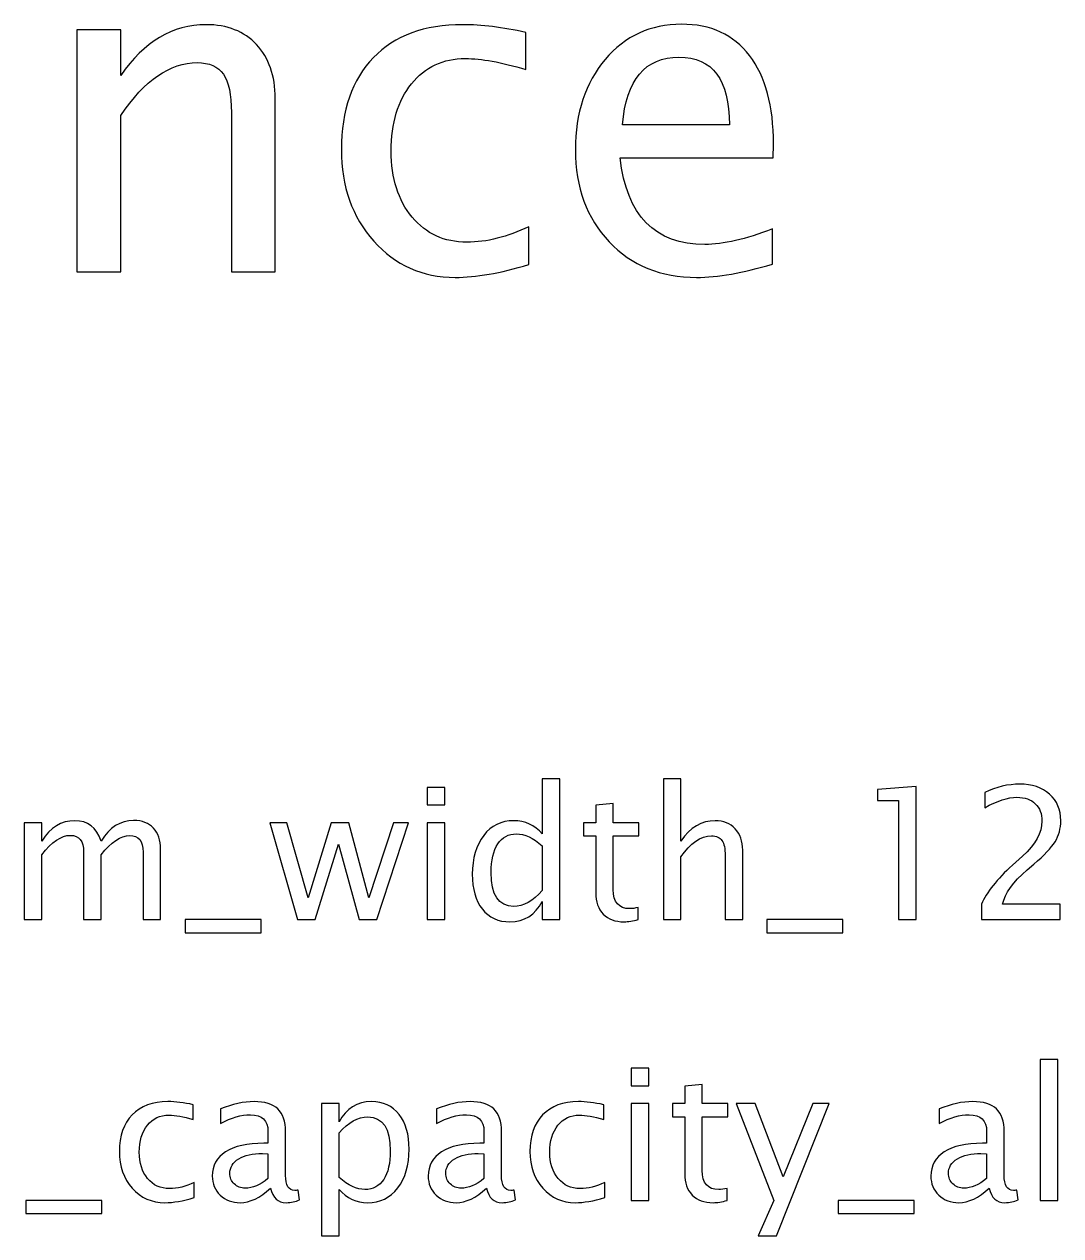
# Model space of a CAD drawing. Header units: centimetres. Extents: x -40.8 to 37.3, y -24.7 to 43.3.
# Drawn here: x -30.32 to -25.52, y 29.71 to 35.32 of the extents above; entities that cross this region are included whole.
import ezdxf

# ---------------------------------------------------------------- set-up
doc = ezdxf.new("R2010")
doc.units = ezdxf.units.CM
doc.header["$MEASUREMENT"] = 0
doc.layers.add('Layer 1', color=7, linetype='Continuous')

msp = doc.modelspace()

# ---------------------------------------------------------------- linework, layer by layer
at = {"layer": 'Layer 1'}
for points, knots in [([(-30.07792, 34.17044), (-30.07792, 34.17044), (-30.07792, 35.29228), (-30.07792, 35.29228), (-30.07792, 35.29228), (-30.07792, 35.29228), (-29.87472, 35.29228), (-29.87472, 35.29228), (-29.87472, 35.29228), (-29.87472, 35.29228), (-29.87472, 35.08026), (-29.87472, 35.08026), (-29.87472, 35.08026), (-29.76712, 35.23724), (-29.63518, 35.31556), (-29.47925, 35.31556), (-29.47925, 35.31556), (-29.38118, 35.31556), (-29.30322, 35.28487), (-29.24572, 35.22313), (-29.24572, 35.22313), (-29.18821, 35.16175), (-29.15928, 35.07884), (-29.15928, 34.97513), (-29.15928, 34.97513), (-29.15928, 34.97513), (-29.15928, 34.17044), (-29.15928, 34.17044), (-29.15928, 34.17044), (-29.15928, 34.17044), (-29.36249, 34.17044), (-29.36249, 34.17044), (-29.36249, 34.17044), (-29.36249, 34.17044), (-29.36249, 34.90881), (-29.36249, 34.90881), (-29.36249, 34.90881), (-29.36249, 34.99206), (-29.37483, 35.05133), (-29.39917, 35.08661), (-29.39917, 35.08661), (-29.42387, 35.12224), (-29.46444, 35.13987), (-29.52124, 35.13987), (-29.52124, 35.13987), (-29.64612, 35.13987), (-29.76395, 35.05838), (-29.87472, 34.8954), (-29.87472, 34.8954), (-29.87472, 34.8954), (-29.87472, 34.17044), (-29.87472, 34.17044), (-29.87472, 34.17044), (-29.87472, 34.17044), (-30.07792, 34.17044), (-30.07792, 34.17044)], [0, 0, 0, 0, 0.0666667, 0.0666667, 0.0666667, 0.0666667, 0.1333333, 0.1333333, 0.1333333, 0.1333333, 0.2, 0.2, 0.2, 0.2, 0.2666667, 0.2666667, 0.2666667, 0.2666667, 0.3333333, 0.3333333, 0.3333333, 0.3333333, 0.4, 0.4, 0.4, 0.4, 0.4666667, 0.4666667, 0.4666667, 0.4666667, 0.5333333, 0.5333333, 0.5333333, 0.5333333, 0.6, 0.6, 0.6, 0.6, 0.6666667, 0.6666667, 0.6666667, 0.6666667, 0.7333333, 0.7333333, 0.7333333, 0.7333333, 0.8, 0.8, 0.8, 0.8, 0.8666667, 0.8666667, 0.8666667, 0.8666667, 1, 1, 1, 1]), ([(-27.98524, 34.20431), (-28.11682, 34.1648), (-28.23042, 34.14504), (-28.32602, 34.14504), (-28.32602, 34.14504), (-28.47771, 34.14504), (-28.6033, 34.20113), (-28.70314, 34.31296), (-28.70314, 34.31296), (-28.80298, 34.42515), (-28.85307, 34.56661), (-28.85307, 34.737), (-28.85307, 34.737), (-28.85307, 34.91904), (-28.80368, 35.06121), (-28.7049, 35.16281), (-28.7049, 35.16281), (-28.60612, 35.26476), (-28.46819, 35.31556), (-28.29109, 35.31556), (-28.29109, 35.31556), (-28.20396, 35.31556), (-28.10589, 35.30356), (-27.99794, 35.27958), (-27.99794, 35.27958), (-27.99794, 35.27958), (-27.99794, 35.10812), (-27.99794, 35.10812), (-27.99794, 35.10812), (-28.11259, 35.14199), (-28.20607, 35.15892), (-28.27804, 35.15892), (-28.27804, 35.15892), (-28.38246, 35.15892), (-28.46607, 35.11977), (-28.52851, 35.0418), (-28.52851, 35.0418), (-28.59096, 34.96384), (-28.62235, 34.85977), (-28.62235, 34.72995), (-28.62235, 34.72995), (-28.62235, 34.604), (-28.5899, 34.5024), (-28.52534, 34.42444), (-28.52534, 34.42444), (-28.46078, 34.34683), (-28.37647, 34.30802), (-28.27169, 34.30802), (-28.27169, 34.30802), (-28.17891, 34.30802), (-28.08366, 34.33201), (-27.98524, 34.37999), (-27.98524, 34.37999), (-27.98524, 34.37999), (-27.98524, 34.20431), (-27.98524, 34.20431)], [0, 0, 0, 0, 0.0666667, 0.0666667, 0.0666667, 0.0666667, 0.1333333, 0.1333333, 0.1333333, 0.1333333, 0.2, 0.2, 0.2, 0.2, 0.2666667, 0.2666667, 0.2666667, 0.2666667, 0.3333333, 0.3333333, 0.3333333, 0.3333333, 0.4, 0.4, 0.4, 0.4, 0.4666667, 0.4666667, 0.4666667, 0.4666667, 0.5333333, 0.5333333, 0.5333333, 0.5333333, 0.6, 0.6, 0.6, 0.6, 0.6666667, 0.6666667, 0.6666667, 0.6666667, 0.7333333, 0.7333333, 0.7333333, 0.7333333, 0.8, 0.8, 0.8, 0.8, 0.8666667, 0.8666667, 0.8666667, 0.8666667, 1, 1, 1, 1]), ([(-26.8567, 34.20642), (-26.99322, 34.1655), (-27.10999, 34.14504), (-27.20736, 34.14504), (-27.20736, 34.14504), (-27.37352, 34.14504), (-27.50863, 34.20007), (-27.6127, 34.30979), (-27.6127, 34.30979), (-27.71677, 34.4195), (-27.76898, 34.56167), (-27.76898, 34.73665), (-27.76898, 34.73665), (-27.76898, 34.90634), (-27.72312, 35.04568), (-27.63104, 35.15469), (-27.63104, 35.15469), (-27.53897, 35.26335), (-27.42114, 35.31768), (-27.27756, 35.31768), (-27.27756, 35.31768), (-27.14174, 35.31768), (-27.03661, 35.26934), (-26.96253, 35.17268), (-26.96253, 35.17268), (-26.88845, 35.07602), (-26.8514, 34.93914), (-26.8514, 34.7617), (-26.8514, 34.7617), (-26.8514, 34.7617), (-26.85246, 34.69961), (-26.85246, 34.69961), (-26.85246, 34.69961), (-26.85246, 34.69961), (-27.56155, 34.69961), (-27.56155, 34.69961), (-27.56155, 34.69961), (-27.53191, 34.4315), (-27.40103, 34.29744), (-27.16926, 34.29744), (-27.16926, 34.29744), (-27.08424, 34.29744), (-26.98017, 34.32143), (-26.8567, 34.36941), (-26.8567, 34.36941), (-26.8567, 34.36941), (-26.8567, 34.20642), (-26.8567, 34.20642)], [0, 0, 0, 0, 0.0769231, 0.0769231, 0.0769231, 0.0769231, 0.1538462, 0.1538462, 0.1538462, 0.1538462, 0.2307692, 0.2307692, 0.2307692, 0.2307692, 0.3076923, 0.3076923, 0.3076923, 0.3076923, 0.3846154, 0.3846154, 0.3846154, 0.3846154, 0.4615385, 0.4615385, 0.4615385, 0.4615385, 0.5384615, 0.5384615, 0.5384615, 0.5384615, 0.6153846, 0.6153846, 0.6153846, 0.6153846, 0.6923077, 0.6923077, 0.6923077, 0.6923077, 0.7692308, 0.7692308, 0.7692308, 0.7692308, 0.8461538, 0.8461538, 0.8461538, 0.8461538, 1, 1, 1, 1]), ([(-27.55096, 34.85201), (-27.55096, 34.85201), (-27.05566, 34.85201), (-27.05566, 34.85201), (-27.05566, 34.85201), (-27.05566, 35.06085), (-27.13363, 35.16527), (-27.2892, 35.16527), (-27.2892, 35.16527), (-27.44583, 35.16527), (-27.53297, 35.06085), (-27.55096, 34.85201)], [0, 0, 0, 0, 0.25, 0.25, 0.25, 0.25, 0.5, 0.5, 0.5, 0.5, 1, 1, 1, 1]), ([(-27.92229, 31.17044), (-27.92229, 31.17044), (-27.92229, 31.25468), (-27.92229, 31.25468), (-27.92229, 31.25468), (-27.95545, 31.19175), (-28.0054, 31.16028), (-28.07215, 31.16028), (-28.07215, 31.16028), (-28.12633, 31.16028), (-28.16895, 31.17989), (-28.19999, 31.21926), (-28.19999, 31.21926), (-28.23104, 31.25863), (-28.24656, 31.3124), (-28.24656, 31.38056), (-28.24656, 31.38056), (-28.24656, 31.45506), (-28.22892, 31.51503), (-28.19378, 31.56047), (-28.19378, 31.56047), (-28.15851, 31.60577), (-28.11222, 31.62849), (-28.05479, 31.62849), (-28.05479, 31.62849), (-28.00159, 31.62849), (-27.95728, 31.60817), (-27.92229, 31.56739), (-27.92229, 31.56739), (-27.92229, 31.56739), (-27.92229, 31.82322), (-27.92229, 31.82322), (-27.92229, 31.82322), (-27.92229, 31.82322), (-27.841, 31.82322), (-27.841, 31.82322), (-27.841, 31.82322), (-27.841, 31.82322), (-27.841, 31.17044), (-27.841, 31.17044), (-27.841, 31.17044), (-27.841, 31.17044), (-27.92229, 31.17044), (-27.92229, 31.17044)], [0, 0, 0, 0, 0.0833333, 0.0833333, 0.0833333, 0.0833333, 0.1666667, 0.1666667, 0.1666667, 0.1666667, 0.25, 0.25, 0.25, 0.25, 0.3333333, 0.3333333, 0.3333333, 0.3333333, 0.4166667, 0.4166667, 0.4166667, 0.4166667, 0.5, 0.5, 0.5, 0.5, 0.5833333, 0.5833333, 0.5833333, 0.5833333, 0.6666667, 0.6666667, 0.6666667, 0.6666667, 0.75, 0.75, 0.75, 0.75, 0.8333333, 0.8333333, 0.8333333, 0.8333333, 1, 1, 1, 1]), ([(-27.36151, 31.17044), (-27.36151, 31.17044), (-27.36151, 31.82322), (-27.36151, 31.82322), (-27.36151, 31.82322), (-27.36151, 31.82322), (-27.28023, 31.82322), (-27.28023, 31.82322), (-27.28023, 31.82322), (-27.28023, 31.82322), (-27.28023, 31.53437), (-27.28023, 31.53437), (-27.28023, 31.53437), (-27.23719, 31.59716), (-27.18441, 31.62849), (-27.12204, 31.62849), (-27.12204, 31.62849), (-27.08281, 31.62849), (-27.05163, 31.61621), (-27.02863, 31.59152), (-27.02863, 31.59152), (-27.00563, 31.56696), (-26.99405, 31.5338), (-26.99405, 31.49232), (-26.99405, 31.49232), (-26.99405, 31.49232), (-26.99405, 31.17044), (-26.99405, 31.17044), (-26.99405, 31.17044), (-26.99405, 31.17044), (-27.07534, 31.17044), (-27.07534, 31.17044), (-27.07534, 31.17044), (-27.07534, 31.17044), (-27.07534, 31.46579), (-27.07534, 31.46579), (-27.07534, 31.46579), (-27.07534, 31.49909), (-27.08027, 31.5228), (-27.09001, 31.53691), (-27.09001, 31.53691), (-27.09989, 31.55116), (-27.11612, 31.55821), (-27.13884, 31.55821), (-27.13884, 31.55821), (-27.18879, 31.55821), (-27.23592, 31.52562), (-27.28023, 31.46042), (-27.28023, 31.46042), (-27.28023, 31.46042), (-27.28023, 31.17044), (-27.28023, 31.17044), (-27.28023, 31.17044), (-27.28023, 31.17044), (-27.36151, 31.17044), (-27.36151, 31.17044)], [0, 0, 0, 0, 0.0666667, 0.0666667, 0.0666667, 0.0666667, 0.1333333, 0.1333333, 0.1333333, 0.1333333, 0.2, 0.2, 0.2, 0.2, 0.2666667, 0.2666667, 0.2666667, 0.2666667, 0.3333333, 0.3333333, 0.3333333, 0.3333333, 0.4, 0.4, 0.4, 0.4, 0.4666667, 0.4666667, 0.4666667, 0.4666667, 0.5333333, 0.5333333, 0.5333333, 0.5333333, 0.6, 0.6, 0.6, 0.6, 0.6666667, 0.6666667, 0.6666667, 0.6666667, 0.7333333, 0.7333333, 0.7333333, 0.7333333, 0.8, 0.8, 0.8, 0.8, 0.8666667, 0.8666667, 0.8666667, 0.8666667, 1, 1, 1, 1]), ([(-28.45569, 31.7013), (-28.45569, 31.7013), (-28.45569, 31.78258), (-28.45569, 31.78258), (-28.45569, 31.78258), (-28.45569, 31.78258), (-28.37441, 31.78258), (-28.37441, 31.78258), (-28.37441, 31.78258), (-28.37441, 31.78258), (-28.37441, 31.7013), (-28.37441, 31.7013), (-28.37441, 31.7013), (-28.37441, 31.7013), (-28.45569, 31.7013), (-28.45569, 31.7013)], [0, 0, 0, 0, 0.2, 0.2, 0.2, 0.2, 0.4, 0.4, 0.4, 0.4, 0.6, 0.6, 0.6, 0.6, 1, 1, 1, 1]), ([(-26.27212, 31.17044), (-26.27212, 31.17044), (-26.27212, 31.72162), (-26.27212, 31.72162), (-26.27212, 31.72162), (-26.27212, 31.72162), (-26.36949, 31.72162), (-26.36949, 31.72162), (-26.36949, 31.72162), (-26.36949, 31.72162), (-26.36949, 31.77242), (-26.36949, 31.77242), (-26.36949, 31.77242), (-26.36949, 31.77242), (-26.19084, 31.78766), (-26.19084, 31.78766), (-26.19084, 31.78766), (-26.19084, 31.78766), (-26.19084, 31.17044), (-26.19084, 31.17044), (-26.19084, 31.17044), (-26.19084, 31.17044), (-26.27212, 31.17044), (-26.27212, 31.17044)], [0, 0, 0, 0, 0.1428571, 0.1428571, 0.1428571, 0.1428571, 0.2857143, 0.2857143, 0.2857143, 0.2857143, 0.4285714, 0.4285714, 0.4285714, 0.4285714, 0.5714286, 0.5714286, 0.5714286, 0.5714286, 0.7142857, 0.7142857, 0.7142857, 0.7142857, 1, 1, 1, 1]), ([(-25.8883, 31.17044), (-25.8883, 31.17044), (-25.8883, 31.24156), (-25.8883, 31.24156), (-25.8883, 31.24156), (-25.86459, 31.29702), (-25.81675, 31.35755), (-25.74464, 31.42289), (-25.74464, 31.42289), (-25.74464, 31.42289), (-25.69808, 31.46466), (-25.69808, 31.46466), (-25.69808, 31.46466), (-25.63811, 31.51913), (-25.60805, 31.57303), (-25.60805, 31.62665), (-25.60805, 31.62665), (-25.60805, 31.66094), (-25.61835, 31.68776), (-25.63881, 31.70737), (-25.63881, 31.70737), (-25.65927, 31.72698), (-25.68764, 31.73686), (-25.72362, 31.73686), (-25.72362, 31.73686), (-25.76567, 31.73686), (-25.81548, 31.72078), (-25.87306, 31.6886), (-25.87306, 31.6886), (-25.87306, 31.6886), (-25.87306, 31.75972), (-25.87306, 31.75972), (-25.87306, 31.75972), (-25.81873, 31.78512), (-25.76468, 31.79782), (-25.71078, 31.79782), (-25.71078, 31.79782), (-25.65349, 31.79782), (-25.60748, 31.78244), (-25.57277, 31.75154), (-25.57277, 31.75154), (-25.5382, 31.72063), (-25.52084, 31.67971), (-25.52084, 31.62863), (-25.52084, 31.62863), (-25.52084, 31.59194), (-25.52959, 31.55934), (-25.54709, 31.53098), (-25.54709, 31.53098), (-25.56473, 31.50248), (-25.59732, 31.46804), (-25.64516, 31.4274), (-25.64516, 31.4274), (-25.64516, 31.4274), (-25.67663, 31.40059), (-25.67663, 31.40059), (-25.67663, 31.40059), (-25.7421, 31.34514), (-25.77992, 31.29208), (-25.79008, 31.24156), (-25.79008, 31.24156), (-25.79008, 31.24156), (-25.52338, 31.24156), (-25.52338, 31.24156), (-25.52338, 31.24156), (-25.52338, 31.24156), (-25.52338, 31.17044), (-25.52338, 31.17044), (-25.52338, 31.17044), (-25.52338, 31.17044), (-25.8883, 31.17044), (-25.8883, 31.17044)], [0, 0, 0, 0, 0.0526316, 0.0526316, 0.0526316, 0.0526316, 0.1052632, 0.1052632, 0.1052632, 0.1052632, 0.1578947, 0.1578947, 0.1578947, 0.1578947, 0.2105263, 0.2105263, 0.2105263, 0.2105263, 0.2631579, 0.2631579, 0.2631579, 0.2631579, 0.3157895, 0.3157895, 0.3157895, 0.3157895, 0.3684211, 0.3684211, 0.3684211, 0.3684211, 0.4210526, 0.4210526, 0.4210526, 0.4210526, 0.4736842, 0.4736842, 0.4736842, 0.4736842, 0.5263158, 0.5263158, 0.5263158, 0.5263158, 0.5789474, 0.5789474, 0.5789474, 0.5789474, 0.6315789, 0.6315789, 0.6315789, 0.6315789, 0.6842105, 0.6842105, 0.6842105, 0.6842105, 0.7368421, 0.7368421, 0.7368421, 0.7368421, 0.7894737, 0.7894737, 0.7894737, 0.7894737, 0.8421053, 0.8421053, 0.8421053, 0.8421053, 0.8947368, 0.8947368, 0.8947368, 0.8947368, 1, 1, 1, 1]), ([(-27.4775, 31.17058), (-27.50262, 31.16367), (-27.52449, 31.16028), (-27.54297, 31.16028), (-27.54297, 31.16028), (-27.58446, 31.16028), (-27.61678, 31.17213), (-27.63992, 31.19584), (-27.63992, 31.19584), (-27.6632, 31.21955), (-27.67477, 31.25243), (-27.67477, 31.29462), (-27.67477, 31.29462), (-27.67477, 31.29462), (-27.67477, 31.55821), (-27.67477, 31.55821), (-27.67477, 31.55821), (-27.67477, 31.55821), (-27.73094, 31.55821), (-27.73094, 31.55821), (-27.73094, 31.55821), (-27.73094, 31.55821), (-27.73094, 31.61918), (-27.73094, 31.61918), (-27.73094, 31.61918), (-27.73094, 31.61918), (-27.67477, 31.61918), (-27.67477, 31.61918), (-27.67477, 31.61918), (-27.67477, 31.61918), (-27.67477, 31.70031), (-27.67477, 31.70031), (-27.67477, 31.70031), (-27.67477, 31.70031), (-27.59349, 31.70808), (-27.59349, 31.70808), (-27.59349, 31.70808), (-27.59349, 31.70808), (-27.59349, 31.61918), (-27.59349, 31.61918), (-27.59349, 31.61918), (-27.59349, 31.61918), (-27.47581, 31.61918), (-27.47581, 31.61918), (-27.47581, 31.61918), (-27.47581, 31.61918), (-27.47581, 31.55821), (-27.47581, 31.55821), (-27.47581, 31.55821), (-27.47581, 31.55821), (-27.59349, 31.55821), (-27.59349, 31.55821), (-27.59349, 31.55821), (-27.59349, 31.55821), (-27.59349, 31.30929), (-27.59349, 31.30929), (-27.59349, 31.30929), (-27.59349, 31.25059), (-27.56795, 31.22124), (-27.51701, 31.22124), (-27.51701, 31.22124), (-27.50614, 31.22124), (-27.49302, 31.22307), (-27.4775, 31.2266), (-27.4775, 31.2266), (-27.4775, 31.2266), (-27.4775, 31.17058), (-27.4775, 31.17058)], [0, 0, 0, 0, 0.0555556, 0.0555556, 0.0555556, 0.0555556, 0.1111111, 0.1111111, 0.1111111, 0.1111111, 0.1666667, 0.1666667, 0.1666667, 0.1666667, 0.2222222, 0.2222222, 0.2222222, 0.2222222, 0.2777778, 0.2777778, 0.2777778, 0.2777778, 0.3333333, 0.3333333, 0.3333333, 0.3333333, 0.3888889, 0.3888889, 0.3888889, 0.3888889, 0.4444444, 0.4444444, 0.4444444, 0.4444444, 0.5, 0.5, 0.5, 0.5, 0.5555556, 0.5555556, 0.5555556, 0.5555556, 0.6111111, 0.6111111, 0.6111111, 0.6111111, 0.6666667, 0.6666667, 0.6666667, 0.6666667, 0.7222222, 0.7222222, 0.7222222, 0.7222222, 0.7777778, 0.7777778, 0.7777778, 0.7777778, 0.8333333, 0.8333333, 0.8333333, 0.8333333, 0.8888889, 0.8888889, 0.8888889, 0.8888889, 1, 1, 1, 1]), ([(-30.3219, 31.17044), (-30.3219, 31.17044), (-30.3219, 31.61918), (-30.3219, 31.61918), (-30.3219, 31.61918), (-30.3219, 31.61918), (-30.24062, 31.61918), (-30.24062, 31.61918), (-30.24062, 31.61918), (-30.24062, 31.61918), (-30.24062, 31.53437), (-30.24062, 31.53437), (-30.24062, 31.53437), (-30.20097, 31.59716), (-30.15017, 31.62849), (-30.08794, 31.62849), (-30.08794, 31.62849), (-30.02796, 31.62849), (-29.98718, 31.59716), (-29.96545, 31.53437), (-29.96545, 31.53437), (-29.92693, 31.59773), (-29.87669, 31.62934), (-29.81503, 31.62934), (-29.81503, 31.62934), (-29.77566, 31.62934), (-29.74504, 31.61776), (-29.72316, 31.59448), (-29.72316, 31.59448), (-29.70129, 31.5712), (-29.69028, 31.5386), (-29.69028, 31.49669), (-29.69028, 31.49669), (-29.69028, 31.49669), (-29.69028, 31.17044), (-29.69028, 31.17044), (-29.69028, 31.17044), (-29.69028, 31.17044), (-29.77156, 31.17044), (-29.77156, 31.17044), (-29.77156, 31.17044), (-29.77156, 31.17044), (-29.77156, 31.48328), (-29.77156, 31.48328), (-29.77156, 31.48328), (-29.77156, 31.53437), (-29.79188, 31.55991), (-29.83252, 31.55991), (-29.83252, 31.55991), (-29.87472, 31.55991), (-29.91903, 31.53013), (-29.96545, 31.47044), (-29.96545, 31.47044), (-29.96545, 31.47044), (-29.96545, 31.17044), (-29.96545, 31.17044), (-29.96545, 31.17044), (-29.96545, 31.17044), (-30.04673, 31.17044), (-30.04673, 31.17044), (-30.04673, 31.17044), (-30.04673, 31.17044), (-30.04673, 31.48357), (-30.04673, 31.48357), (-30.04673, 31.48357), (-30.04673, 31.53507), (-30.06733, 31.56075), (-30.10868, 31.56075), (-30.10868, 31.56075), (-30.14974, 31.56075), (-30.19377, 31.53084), (-30.24062, 31.47087), (-30.24062, 31.47087), (-30.24062, 31.47087), (-30.24062, 31.17044), (-30.24062, 31.17044), (-30.24062, 31.17044), (-30.24062, 31.17044), (-30.3219, 31.17044), (-30.3219, 31.17044)], [0, 0, 0, 0, 0.047619, 0.047619, 0.047619, 0.047619, 0.0952381, 0.0952381, 0.0952381, 0.0952381, 0.1428571, 0.1428571, 0.1428571, 0.1428571, 0.1904762, 0.1904762, 0.1904762, 0.1904762, 0.2380952, 0.2380952, 0.2380952, 0.2380952, 0.2857143, 0.2857143, 0.2857143, 0.2857143, 0.3333333, 0.3333333, 0.3333333, 0.3333333, 0.3809524, 0.3809524, 0.3809524, 0.3809524, 0.4285714, 0.4285714, 0.4285714, 0.4285714, 0.4761905, 0.4761905, 0.4761905, 0.4761905, 0.5238095, 0.5238095, 0.5238095, 0.5238095, 0.5714286, 0.5714286, 0.5714286, 0.5714286, 0.6190476, 0.6190476, 0.6190476, 0.6190476, 0.6666667, 0.6666667, 0.6666667, 0.6666667, 0.7142857, 0.7142857, 0.7142857, 0.7142857, 0.7619048, 0.7619048, 0.7619048, 0.7619048, 0.8095238, 0.8095238, 0.8095238, 0.8095238, 0.8571429, 0.8571429, 0.8571429, 0.8571429, 0.9047619, 0.9047619, 0.9047619, 0.9047619, 1, 1, 1, 1]), ([(-29.05556, 31.17044), (-29.05556, 31.17044), (-29.18425, 31.61918), (-29.18425, 31.61918), (-29.18425, 31.61918), (-29.18425, 31.61918), (-29.10495, 31.61918), (-29.10495, 31.61918), (-29.10495, 31.61918), (-29.10495, 31.61918), (-29.00631, 31.27077), (-29.00631, 31.27077), (-29.00631, 31.27077), (-29.00631, 31.27077), (-28.89991, 31.61918), (-28.89991, 31.61918), (-28.89991, 31.61918), (-28.89991, 31.61918), (-28.81863, 31.61918), (-28.81863, 31.61918), (-28.81863, 31.61918), (-28.81863, 31.61918), (-28.72507, 31.27133), (-28.72507, 31.27133), (-28.72507, 31.27133), (-28.72507, 31.27133), (-28.6119, 31.61918), (-28.6119, 31.61918), (-28.6119, 31.61918), (-28.6119, 31.61918), (-28.54247, 31.61918), (-28.54247, 31.61918), (-28.54247, 31.61918), (-28.54247, 31.61918), (-28.68895, 31.17044), (-28.68895, 31.17044), (-28.68895, 31.17044), (-28.68895, 31.17044), (-28.77023, 31.17044), (-28.77023, 31.17044), (-28.77023, 31.17044), (-28.77023, 31.17044), (-28.86647, 31.5204), (-28.86647, 31.5204), (-28.86647, 31.5204), (-28.86647, 31.5204), (-28.97428, 31.17044), (-28.97428, 31.17044), (-28.97428, 31.17044), (-28.97428, 31.17044), (-29.05556, 31.17044), (-29.05556, 31.17044)], [0, 0, 0, 0, 0.0714286, 0.0714286, 0.0714286, 0.0714286, 0.1428571, 0.1428571, 0.1428571, 0.1428571, 0.2142857, 0.2142857, 0.2142857, 0.2142857, 0.2857143, 0.2857143, 0.2857143, 0.2857143, 0.3571429, 0.3571429, 0.3571429, 0.3571429, 0.4285714, 0.4285714, 0.4285714, 0.4285714, 0.5, 0.5, 0.5, 0.5, 0.5714286, 0.5714286, 0.5714286, 0.5714286, 0.6428571, 0.6428571, 0.6428571, 0.6428571, 0.7142857, 0.7142857, 0.7142857, 0.7142857, 0.7857143, 0.7857143, 0.7857143, 0.7857143, 0.8571429, 0.8571429, 0.8571429, 0.8571429, 1, 1, 1, 1]), ([(-28.45569, 31.17044), (-28.45569, 31.17044), (-28.45569, 31.61918), (-28.45569, 31.61918), (-28.45569, 31.61918), (-28.45569, 31.61918), (-28.37441, 31.61918), (-28.37441, 31.61918), (-28.37441, 31.61918), (-28.37441, 31.61918), (-28.37441, 31.17044), (-28.37441, 31.17044), (-28.37441, 31.17044), (-28.37441, 31.17044), (-28.45569, 31.17044), (-28.45569, 31.17044)], [0, 0, 0, 0, 0.2, 0.2, 0.2, 0.2, 0.4, 0.4, 0.4, 0.4, 0.6, 0.6, 0.6, 0.6, 1, 1, 1, 1]), ([(-27.92229, 31.51179), (-27.96448, 31.5489), (-28.00441, 31.56753), (-28.04223, 31.56753), (-28.04223, 31.56753), (-28.07948, 31.56753), (-28.10827, 31.55201), (-28.12873, 31.52082), (-28.12873, 31.52082), (-28.14919, 31.48978), (-28.15935, 31.44575), (-28.15935, 31.38874), (-28.15935, 31.38874), (-28.15935, 31.28389), (-28.12464, 31.2314), (-28.05507, 31.2314), (-28.05507, 31.2314), (-28.00992, 31.2314), (-27.96561, 31.25609), (-27.92229, 31.30534), (-27.92229, 31.30534), (-27.92229, 31.30534), (-27.92229, 31.51179), (-27.92229, 31.51179)], [0, 0, 0, 0, 0.1428571, 0.1428571, 0.1428571, 0.1428571, 0.2857143, 0.2857143, 0.2857143, 0.2857143, 0.4285714, 0.4285714, 0.4285714, 0.4285714, 0.5714286, 0.5714286, 0.5714286, 0.5714286, 0.7142857, 0.7142857, 0.7142857, 0.7142857, 1, 1, 1, 1]), ([(-29.57711, 31.10948), (-29.57711, 31.10948), (-29.57711, 31.17044), (-29.57711, 31.17044), (-29.57711, 31.17044), (-29.57711, 31.17044), (-29.2249, 31.17044), (-29.2249, 31.17044), (-29.2249, 31.17044), (-29.2249, 31.17044), (-29.2249, 31.10948), (-29.2249, 31.10948), (-29.2249, 31.10948), (-29.2249, 31.10948), (-29.57711, 31.10948), (-29.57711, 31.10948)], [0, 0, 0, 0, 0.2, 0.2, 0.2, 0.2, 0.4, 0.4, 0.4, 0.4, 0.6, 0.6, 0.6, 0.6, 1, 1, 1, 1]), ([(-26.88173, 31.10948), (-26.88173, 31.10948), (-26.88173, 31.17044), (-26.88173, 31.17044), (-26.88173, 31.17044), (-26.88173, 31.17044), (-26.52952, 31.17044), (-26.52952, 31.17044), (-26.52952, 31.17044), (-26.52952, 31.17044), (-26.52952, 31.10948), (-26.52952, 31.10948), (-26.52952, 31.10948), (-26.52952, 31.10948), (-26.88173, 31.10948), (-26.88173, 31.10948)], [0, 0, 0, 0, 0.2, 0.2, 0.2, 0.2, 0.4, 0.4, 0.4, 0.4, 0.6, 0.6, 0.6, 0.6, 1, 1, 1, 1]), ([(-27.51067, 30.40026), (-27.51067, 30.40026), (-27.51067, 30.48154), (-27.51067, 30.48154), (-27.51067, 30.48154), (-27.51067, 30.48154), (-27.42939, 30.48154), (-27.42939, 30.48154), (-27.42939, 30.48154), (-27.42939, 30.48154), (-27.42939, 30.40026), (-27.42939, 30.40026), (-27.42939, 30.40026), (-27.42939, 30.40026), (-27.51067, 30.40026), (-27.51067, 30.40026)], [0, 0, 0, 0, 0.2, 0.2, 0.2, 0.2, 0.4, 0.4, 0.4, 0.4, 0.6, 0.6, 0.6, 0.6, 1, 1, 1, 1]), ([(-25.6161, 29.8694), (-25.6161, 29.8694), (-25.6161, 30.52218), (-25.6161, 30.52218), (-25.6161, 30.52218), (-25.6161, 30.52218), (-25.53482, 30.52218), (-25.53482, 30.52218), (-25.53482, 30.52218), (-25.53482, 30.52218), (-25.53482, 29.8694), (-25.53482, 29.8694), (-25.53482, 29.8694), (-25.53482, 29.8694), (-25.6161, 29.8694), (-25.6161, 29.8694)], [0, 0, 0, 0, 0.2, 0.2, 0.2, 0.2, 0.4, 0.4, 0.4, 0.4, 0.6, 0.6, 0.6, 0.6, 1, 1, 1, 1]), ([(-27.06532, 29.86954), (-27.09044, 29.86263), (-27.11231, 29.85924), (-27.13079, 29.85924), (-27.13079, 29.85924), (-27.17228, 29.85924), (-27.2046, 29.87109), (-27.22774, 29.8948), (-27.22774, 29.8948), (-27.25102, 29.91851), (-27.26259, 29.95139), (-27.26259, 29.99358), (-27.26259, 29.99358), (-27.26259, 29.99358), (-27.26259, 30.25717), (-27.26259, 30.25717), (-27.26259, 30.25717), (-27.26259, 30.25717), (-27.31876, 30.25717), (-27.31876, 30.25717), (-27.31876, 30.25717), (-27.31876, 30.25717), (-27.31876, 30.31814), (-27.31876, 30.31814), (-27.31876, 30.31814), (-27.31876, 30.31814), (-27.26259, 30.31814), (-27.26259, 30.31814), (-27.26259, 30.31814), (-27.26259, 30.31814), (-27.26259, 30.39927), (-27.26259, 30.39927), (-27.26259, 30.39927), (-27.26259, 30.39927), (-27.18131, 30.40704), (-27.18131, 30.40704), (-27.18131, 30.40704), (-27.18131, 30.40704), (-27.18131, 30.31814), (-27.18131, 30.31814), (-27.18131, 30.31814), (-27.18131, 30.31814), (-27.06363, 30.31814), (-27.06363, 30.31814), (-27.06363, 30.31814), (-27.06363, 30.31814), (-27.06363, 30.25717), (-27.06363, 30.25717), (-27.06363, 30.25717), (-27.06363, 30.25717), (-27.18131, 30.25717), (-27.18131, 30.25717), (-27.18131, 30.25717), (-27.18131, 30.25717), (-27.18131, 30.00825), (-27.18131, 30.00825), (-27.18131, 30.00825), (-27.18131, 29.94955), (-27.15577, 29.9202), (-27.10483, 29.9202), (-27.10483, 29.9202), (-27.09396, 29.9202), (-27.08084, 29.92203), (-27.06532, 29.92556), (-27.06532, 29.92556), (-27.06532, 29.92556), (-27.06532, 29.86954), (-27.06532, 29.86954)], [0, 0, 0, 0, 0.0555556, 0.0555556, 0.0555556, 0.0555556, 0.1111111, 0.1111111, 0.1111111, 0.1111111, 0.1666667, 0.1666667, 0.1666667, 0.1666667, 0.2222222, 0.2222222, 0.2222222, 0.2222222, 0.2777778, 0.2777778, 0.2777778, 0.2777778, 0.3333333, 0.3333333, 0.3333333, 0.3333333, 0.3888889, 0.3888889, 0.3888889, 0.3888889, 0.4444444, 0.4444444, 0.4444444, 0.4444444, 0.5, 0.5, 0.5, 0.5, 0.5555556, 0.5555556, 0.5555556, 0.5555556, 0.6111111, 0.6111111, 0.6111111, 0.6111111, 0.6666667, 0.6666667, 0.6666667, 0.6666667, 0.7222222, 0.7222222, 0.7222222, 0.7222222, 0.7777778, 0.7777778, 0.7777778, 0.7777778, 0.8333333, 0.8333333, 0.8333333, 0.8333333, 0.8888889, 0.8888889, 0.8888889, 0.8888889, 1, 1, 1, 1]), ([(-29.53422, 29.88295), (-29.58685, 29.86714), (-29.63229, 29.85924), (-29.67053, 29.85924), (-29.67053, 29.85924), (-29.73121, 29.85924), (-29.78144, 29.88168), (-29.82138, 29.92641), (-29.82138, 29.92641), (-29.86131, 29.97128), (-29.88135, 30.02787), (-29.88135, 30.09603), (-29.88135, 30.09603), (-29.88135, 30.16884), (-29.86159, 30.22571), (-29.82208, 30.26635), (-29.82208, 30.26635), (-29.78257, 30.30713), (-29.7274, 30.32745), (-29.65656, 30.32745), (-29.65656, 30.32745), (-29.6217, 30.32745), (-29.58248, 30.32265), (-29.5393, 30.31306), (-29.5393, 30.31306), (-29.5393, 30.31306), (-29.5393, 30.24447), (-29.5393, 30.24447), (-29.5393, 30.24447), (-29.58516, 30.25802), (-29.62255, 30.26479), (-29.65134, 30.26479), (-29.65134, 30.26479), (-29.69311, 30.26479), (-29.72655, 30.24913), (-29.75153, 30.21795), (-29.75153, 30.21795), (-29.7765, 30.18676), (-29.78906, 30.14513), (-29.78906, 30.0932), (-29.78906, 30.0932), (-29.78906, 30.04283), (-29.77608, 30.00219), (-29.75026, 29.971), (-29.75026, 29.971), (-29.72443, 29.93996), (-29.69071, 29.92443), (-29.6488, 29.92443), (-29.6488, 29.92443), (-29.61169, 29.92443), (-29.57359, 29.93403), (-29.53422, 29.95322), (-29.53422, 29.95322), (-29.53422, 29.95322), (-29.53422, 29.88295), (-29.53422, 29.88295)], [0, 0, 0, 0, 0.0666667, 0.0666667, 0.0666667, 0.0666667, 0.1333333, 0.1333333, 0.1333333, 0.1333333, 0.2, 0.2, 0.2, 0.2, 0.2666667, 0.2666667, 0.2666667, 0.2666667, 0.3333333, 0.3333333, 0.3333333, 0.3333333, 0.4, 0.4, 0.4, 0.4, 0.4666667, 0.4666667, 0.4666667, 0.4666667, 0.5333333, 0.5333333, 0.5333333, 0.5333333, 0.6, 0.6, 0.6, 0.6, 0.6666667, 0.6666667, 0.6666667, 0.6666667, 0.7333333, 0.7333333, 0.7333333, 0.7333333, 0.8, 0.8, 0.8, 0.8, 0.8666667, 0.8666667, 0.8666667, 0.8666667, 1, 1, 1, 1]), ([(-29.18087, 29.92655), (-29.22969, 29.88168), (-29.27668, 29.85924), (-29.32184, 29.85924), (-29.32184, 29.85924), (-29.35895, 29.85924), (-29.38985, 29.87081), (-29.41427, 29.89409), (-29.41427, 29.89409), (-29.43882, 29.91738), (-29.4511, 29.94673), (-29.4511, 29.98215), (-29.4511, 29.98215), (-29.4511, 30.03111), (-29.43049, 30.06879), (-29.38929, 30.09504), (-29.38929, 30.09504), (-29.34808, 30.12128), (-29.28896, 30.13441), (-29.21191, 30.13441), (-29.21191, 30.13441), (-29.21191, 30.13441), (-29.19286, 30.13441), (-29.19286, 30.13441), (-29.19286, 30.13441), (-29.19286, 30.13441), (-29.19286, 30.18845), (-29.19286, 30.18845), (-29.19286, 30.18845), (-29.19286, 30.24052), (-29.21996, 30.26649), (-29.27428, 30.26649), (-29.27428, 30.26649), (-29.31633, 30.26649), (-29.36234, 30.25322), (-29.41215, 30.22669), (-29.41215, 30.22669), (-29.41215, 30.22669), (-29.41215, 30.29358), (-29.41215, 30.29358), (-29.41215, 30.29358), (-29.3574, 30.31616), (-29.30575, 30.32745), (-29.25735, 30.32745), (-29.25735, 30.32745), (-29.20754, 30.32745), (-29.17071, 30.31616), (-29.14714, 30.29344), (-29.14714, 30.29344), (-29.12344, 30.27072), (-29.11158, 30.23573), (-29.11158, 30.18845), (-29.11158, 30.18845), (-29.11158, 30.18845), (-29.11158, 29.98568), (-29.11158, 29.98568), (-29.11158, 29.98568), (-29.11158, 29.93925), (-29.09733, 29.91597), (-29.06868, 29.91597), (-29.06868, 29.91597), (-29.06516, 29.91597), (-29.05993, 29.91653), (-29.05302, 29.91766), (-29.05302, 29.91766), (-29.05302, 29.91766), (-29.04723, 29.8725), (-29.04723, 29.8725), (-29.04723, 29.8725), (-29.06572, 29.86361), (-29.08604, 29.85924), (-29.10834, 29.85924), (-29.10834, 29.85924), (-29.1463, 29.85924), (-29.17043, 29.88168), (-29.18087, 29.92655)], [0, 0, 0, 0, 0.05, 0.05, 0.05, 0.05, 0.1, 0.1, 0.1, 0.1, 0.15, 0.15, 0.15, 0.15, 0.2, 0.2, 0.2, 0.2, 0.25, 0.25, 0.25, 0.25, 0.3, 0.3, 0.3, 0.3, 0.35, 0.35, 0.35, 0.35, 0.4, 0.4, 0.4, 0.4, 0.45, 0.45, 0.45, 0.45, 0.5, 0.5, 0.5, 0.5, 0.55, 0.55, 0.55, 0.55, 0.6, 0.6, 0.6, 0.6, 0.65, 0.65, 0.65, 0.65, 0.7, 0.7, 0.7, 0.7, 0.75, 0.75, 0.75, 0.75, 0.8, 0.8, 0.8, 0.8, 0.85, 0.85, 0.85, 0.85, 0.9, 0.9, 0.9, 0.9, 1, 1, 1, 1]), ([(-28.94465, 29.70599), (-28.94465, 29.70599), (-28.94465, 30.31814), (-28.94465, 30.31814), (-28.94465, 30.31814), (-28.94465, 30.31814), (-28.86337, 30.31814), (-28.86337, 30.31814), (-28.86337, 30.31814), (-28.86337, 30.31814), (-28.86337, 30.23333), (-28.86337, 30.23333), (-28.86337, 30.23333), (-28.83007, 30.29612), (-28.77997, 30.32745), (-28.71323, 30.32745), (-28.71323, 30.32745), (-28.65918, 30.32745), (-28.61671, 30.30783), (-28.58566, 30.26846), (-28.58566, 30.26846), (-28.55462, 30.22909), (-28.53909, 30.17533), (-28.53909, 30.10717), (-28.53909, 30.10717), (-28.53909, 30.03295), (-28.55673, 29.97298), (-28.59187, 29.92754), (-28.59187, 29.92754), (-28.62701, 29.88196), (-28.67329, 29.85924), (-28.73058, 29.85924), (-28.73058, 29.85924), (-28.78378, 29.85924), (-28.82809, 29.87956), (-28.86337, 29.92034), (-28.86337, 29.92034), (-28.86337, 29.92034), (-28.86337, 29.70599), (-28.86337, 29.70599), (-28.86337, 29.70599), (-28.86337, 29.70599), (-28.94465, 29.70599), (-28.94465, 29.70599)], [0, 0, 0, 0, 0.0833333, 0.0833333, 0.0833333, 0.0833333, 0.1666667, 0.1666667, 0.1666667, 0.1666667, 0.25, 0.25, 0.25, 0.25, 0.3333333, 0.3333333, 0.3333333, 0.3333333, 0.4166667, 0.4166667, 0.4166667, 0.4166667, 0.5, 0.5, 0.5, 0.5, 0.5833333, 0.5833333, 0.5833333, 0.5833333, 0.6666667, 0.6666667, 0.6666667, 0.6666667, 0.75, 0.75, 0.75, 0.75, 0.8333333, 0.8333333, 0.8333333, 0.8333333, 1, 1, 1, 1]), ([(-28.18053, 29.92655), (-28.22935, 29.88168), (-28.27634, 29.85924), (-28.3215, 29.85924), (-28.3215, 29.85924), (-28.35861, 29.85924), (-28.38951, 29.87081), (-28.41393, 29.89409), (-28.41393, 29.89409), (-28.43848, 29.91738), (-28.45076, 29.94673), (-28.45076, 29.98215), (-28.45076, 29.98215), (-28.45076, 30.03111), (-28.43015, 30.06879), (-28.38895, 30.09504), (-28.38895, 30.09504), (-28.34774, 30.12128), (-28.28862, 30.13441), (-28.21157, 30.13441), (-28.21157, 30.13441), (-28.21157, 30.13441), (-28.19252, 30.13441), (-28.19252, 30.13441), (-28.19252, 30.13441), (-28.19252, 30.13441), (-28.19252, 30.18845), (-28.19252, 30.18845), (-28.19252, 30.18845), (-28.19252, 30.24052), (-28.21962, 30.26649), (-28.27394, 30.26649), (-28.27394, 30.26649), (-28.31599, 30.26649), (-28.362, 30.25322), (-28.41181, 30.22669), (-28.41181, 30.22669), (-28.41181, 30.22669), (-28.41181, 30.29358), (-28.41181, 30.29358), (-28.41181, 30.29358), (-28.35706, 30.31616), (-28.30541, 30.32745), (-28.25701, 30.32745), (-28.25701, 30.32745), (-28.2072, 30.32745), (-28.17037, 30.31616), (-28.1468, 30.29344), (-28.1468, 30.29344), (-28.1231, 30.27072), (-28.11124, 30.23573), (-28.11124, 30.18845), (-28.11124, 30.18845), (-28.11124, 30.18845), (-28.11124, 29.98568), (-28.11124, 29.98568), (-28.11124, 29.98568), (-28.11124, 29.93925), (-28.09699, 29.91597), (-28.06834, 29.91597), (-28.06834, 29.91597), (-28.06482, 29.91597), (-28.05959, 29.91653), (-28.05268, 29.91766), (-28.05268, 29.91766), (-28.05268, 29.91766), (-28.04689, 29.8725), (-28.04689, 29.8725), (-28.04689, 29.8725), (-28.06538, 29.86361), (-28.0857, 29.85924), (-28.108, 29.85924), (-28.108, 29.85924), (-28.14596, 29.85924), (-28.17009, 29.88168), (-28.18053, 29.92655)], [0, 0, 0, 0, 0.05, 0.05, 0.05, 0.05, 0.1, 0.1, 0.1, 0.1, 0.15, 0.15, 0.15, 0.15, 0.2, 0.2, 0.2, 0.2, 0.25, 0.25, 0.25, 0.25, 0.3, 0.3, 0.3, 0.3, 0.35, 0.35, 0.35, 0.35, 0.4, 0.4, 0.4, 0.4, 0.45, 0.45, 0.45, 0.45, 0.5, 0.5, 0.5, 0.5, 0.55, 0.55, 0.55, 0.55, 0.6, 0.6, 0.6, 0.6, 0.65, 0.65, 0.65, 0.65, 0.7, 0.7, 0.7, 0.7, 0.75, 0.75, 0.75, 0.75, 0.8, 0.8, 0.8, 0.8, 0.85, 0.85, 0.85, 0.85, 0.9, 0.9, 0.9, 0.9, 1, 1, 1, 1]), ([(-27.63274, 29.88295), (-27.68537, 29.86714), (-27.73081, 29.85924), (-27.76905, 29.85924), (-27.76905, 29.85924), (-27.82973, 29.85924), (-27.87996, 29.88168), (-27.9199, 29.92641), (-27.9199, 29.92641), (-27.95983, 29.97128), (-27.97987, 30.02787), (-27.97987, 30.09603), (-27.97987, 30.09603), (-27.97987, 30.16884), (-27.96011, 30.22571), (-27.9206, 30.26635), (-27.9206, 30.26635), (-27.88109, 30.30713), (-27.82592, 30.32745), (-27.75508, 30.32745), (-27.75508, 30.32745), (-27.72022, 30.32745), (-27.681, 30.32265), (-27.63782, 30.31306), (-27.63782, 30.31306), (-27.63782, 30.31306), (-27.63782, 30.24447), (-27.63782, 30.24447), (-27.63782, 30.24447), (-27.68368, 30.25802), (-27.72107, 30.26479), (-27.74986, 30.26479), (-27.74986, 30.26479), (-27.79163, 30.26479), (-27.82507, 30.24913), (-27.85005, 30.21795), (-27.85005, 30.21795), (-27.87502, 30.18676), (-27.88758, 30.14513), (-27.88758, 30.0932), (-27.88758, 30.0932), (-27.88758, 30.04283), (-27.8746, 30.00219), (-27.84878, 29.971), (-27.84878, 29.971), (-27.82295, 29.93996), (-27.78923, 29.92443), (-27.74732, 29.92443), (-27.74732, 29.92443), (-27.71021, 29.92443), (-27.67211, 29.93403), (-27.63274, 29.95322), (-27.63274, 29.95322), (-27.63274, 29.95322), (-27.63274, 29.88295), (-27.63274, 29.88295)], [0, 0, 0, 0, 0.0666667, 0.0666667, 0.0666667, 0.0666667, 0.1333333, 0.1333333, 0.1333333, 0.1333333, 0.2, 0.2, 0.2, 0.2, 0.2666667, 0.2666667, 0.2666667, 0.2666667, 0.3333333, 0.3333333, 0.3333333, 0.3333333, 0.4, 0.4, 0.4, 0.4, 0.4666667, 0.4666667, 0.4666667, 0.4666667, 0.5333333, 0.5333333, 0.5333333, 0.5333333, 0.6, 0.6, 0.6, 0.6, 0.6666667, 0.6666667, 0.6666667, 0.6666667, 0.7333333, 0.7333333, 0.7333333, 0.7333333, 0.8, 0.8, 0.8, 0.8, 0.8666667, 0.8666667, 0.8666667, 0.8666667, 1, 1, 1, 1]), ([(-27.51067, 29.8694), (-27.51067, 29.8694), (-27.51067, 30.31814), (-27.51067, 30.31814), (-27.51067, 30.31814), (-27.51067, 30.31814), (-27.42939, 30.31814), (-27.42939, 30.31814), (-27.42939, 30.31814), (-27.42939, 30.31814), (-27.42939, 29.8694), (-27.42939, 29.8694), (-27.42939, 29.8694), (-27.42939, 29.8694), (-27.51067, 29.8694), (-27.51067, 29.8694)], [0, 0, 0, 0, 0.2, 0.2, 0.2, 0.2, 0.4, 0.4, 0.4, 0.4, 0.6, 0.6, 0.6, 0.6, 1, 1, 1, 1]), ([(-26.9228, 29.70599), (-26.9228, 29.70599), (-26.84999, 29.86884), (-26.84999, 29.86884), (-26.84999, 29.86884), (-26.84999, 29.86884), (-27.02384, 30.31814), (-27.02384, 30.31814), (-27.02384, 30.31814), (-27.02384, 30.31814), (-26.93663, 30.31814), (-26.93663, 30.31814), (-26.93663, 30.31814), (-26.93663, 30.31814), (-26.80737, 29.97834), (-26.80737, 29.97834), (-26.80737, 29.97834), (-26.80737, 29.97834), (-26.66951, 30.31814), (-26.66951, 30.31814), (-26.66951, 30.31814), (-26.66951, 30.31814), (-26.59288, 30.31814), (-26.59288, 30.31814), (-26.59288, 30.31814), (-26.59288, 30.31814), (-26.83813, 29.70599), (-26.83813, 29.70599), (-26.83813, 29.70599), (-26.83813, 29.70599), (-26.9228, 29.70599), (-26.9228, 29.70599)], [0, 0, 0, 0, 0.1111111, 0.1111111, 0.1111111, 0.1111111, 0.2222222, 0.2222222, 0.2222222, 0.2222222, 0.3333333, 0.3333333, 0.3333333, 0.3333333, 0.4444444, 0.4444444, 0.4444444, 0.4444444, 0.5555556, 0.5555556, 0.5555556, 0.5555556, 0.6666667, 0.6666667, 0.6666667, 0.6666667, 0.7777778, 0.7777778, 0.7777778, 0.7777778, 1, 1, 1, 1]), ([(-25.85232, 29.92655), (-25.90114, 29.88168), (-25.94813, 29.85924), (-25.99329, 29.85924), (-25.99329, 29.85924), (-26.0304, 29.85924), (-26.0613, 29.87081), (-26.08572, 29.89409), (-26.08572, 29.89409), (-26.11027, 29.91738), (-26.12255, 29.94673), (-26.12255, 29.98215), (-26.12255, 29.98215), (-26.12255, 30.03111), (-26.10194, 30.06879), (-26.06074, 30.09504), (-26.06074, 30.09504), (-26.01953, 30.12128), (-25.96041, 30.13441), (-25.88336, 30.13441), (-25.88336, 30.13441), (-25.88336, 30.13441), (-25.86431, 30.13441), (-25.86431, 30.13441), (-25.86431, 30.13441), (-25.86431, 30.13441), (-25.86431, 30.18845), (-25.86431, 30.18845), (-25.86431, 30.18845), (-25.86431, 30.24052), (-25.89141, 30.26649), (-25.94573, 30.26649), (-25.94573, 30.26649), (-25.98778, 30.26649), (-26.03379, 30.25322), (-26.0836, 30.22669), (-26.0836, 30.22669), (-26.0836, 30.22669), (-26.0836, 30.29358), (-26.0836, 30.29358), (-26.0836, 30.29358), (-26.02885, 30.31616), (-25.9772, 30.32745), (-25.9288, 30.32745), (-25.9288, 30.32745), (-25.87899, 30.32745), (-25.84216, 30.31616), (-25.81859, 30.29344), (-25.81859, 30.29344), (-25.79489, 30.27072), (-25.78303, 30.23573), (-25.78303, 30.18845), (-25.78303, 30.18845), (-25.78303, 30.18845), (-25.78303, 29.98568), (-25.78303, 29.98568), (-25.78303, 29.98568), (-25.78303, 29.93925), (-25.76878, 29.91597), (-25.74013, 29.91597), (-25.74013, 29.91597), (-25.73661, 29.91597), (-25.73138, 29.91653), (-25.72447, 29.91766), (-25.72447, 29.91766), (-25.72447, 29.91766), (-25.71868, 29.8725), (-25.71868, 29.8725), (-25.71868, 29.8725), (-25.73717, 29.86361), (-25.75749, 29.85924), (-25.77979, 29.85924), (-25.77979, 29.85924), (-25.81775, 29.85924), (-25.84188, 29.88168), (-25.85232, 29.92655)], [0, 0, 0, 0, 0.05, 0.05, 0.05, 0.05, 0.1, 0.1, 0.1, 0.1, 0.15, 0.15, 0.15, 0.15, 0.2, 0.2, 0.2, 0.2, 0.25, 0.25, 0.25, 0.25, 0.3, 0.3, 0.3, 0.3, 0.35, 0.35, 0.35, 0.35, 0.4, 0.4, 0.4, 0.4, 0.45, 0.45, 0.45, 0.45, 0.5, 0.5, 0.5, 0.5, 0.55, 0.55, 0.55, 0.55, 0.6, 0.6, 0.6, 0.6, 0.65, 0.65, 0.65, 0.65, 0.7, 0.7, 0.7, 0.7, 0.75, 0.75, 0.75, 0.75, 0.8, 0.8, 0.8, 0.8, 0.85, 0.85, 0.85, 0.85, 0.9, 0.9, 0.9, 0.9, 1, 1, 1, 1]), ([(-28.86337, 29.97636), (-28.82146, 29.93897), (-28.78152, 29.9202), (-28.74357, 29.9202), (-28.74357, 29.9202), (-28.70617, 29.9202), (-28.67724, 29.93586), (-28.65692, 29.96705), (-28.65692, 29.96705), (-28.63646, 29.99823), (-28.6263, 30.04212), (-28.6263, 30.09885), (-28.6263, 30.09885), (-28.6263, 30.20383), (-28.66102, 30.25633), (-28.73044, 30.25633), (-28.73044, 30.25633), (-28.77588, 30.25633), (-28.82019, 30.23177), (-28.86337, 30.18253), (-28.86337, 30.18253), (-28.86337, 30.18253), (-28.86337, 29.97636), (-28.86337, 29.97636)], [0, 0, 0, 0, 0.1428571, 0.1428571, 0.1428571, 0.1428571, 0.2857143, 0.2857143, 0.2857143, 0.2857143, 0.4285714, 0.4285714, 0.4285714, 0.4285714, 0.5714286, 0.5714286, 0.5714286, 0.5714286, 0.7142857, 0.7142857, 0.7142857, 0.7142857, 1, 1, 1, 1]), ([(-29.19286, 29.97086), (-29.19286, 29.97086), (-29.19286, 30.08615), (-29.19286, 30.08615), (-29.19286, 30.08615), (-29.19286, 30.08615), (-29.21897, 30.08699), (-29.21897, 30.08699), (-29.21897, 30.08699), (-29.26412, 30.08699), (-29.30053, 30.07867), (-29.32833, 30.06202), (-29.32833, 30.06202), (-29.35599, 30.04523), (-29.36982, 30.02307), (-29.36982, 29.99541), (-29.36982, 29.99541), (-29.36982, 29.97608), (-29.3629, 29.95971), (-29.34921, 29.94631), (-29.34921, 29.94631), (-29.33538, 29.9329), (-29.31859, 29.92613), (-29.2987, 29.92613), (-29.2987, 29.92613), (-29.26483, 29.92613), (-29.22955, 29.94108), (-29.19286, 29.97086)], [0, 0, 0, 0, 0.125, 0.125, 0.125, 0.125, 0.25, 0.25, 0.25, 0.25, 0.375, 0.375, 0.375, 0.375, 0.5, 0.5, 0.5, 0.5, 0.625, 0.625, 0.625, 0.625, 0.75, 0.75, 0.75, 0.75, 1, 1, 1, 1]), ([(-28.19252, 29.97086), (-28.19252, 29.97086), (-28.19252, 30.08615), (-28.19252, 30.08615), (-28.19252, 30.08615), (-28.19252, 30.08615), (-28.21863, 30.08699), (-28.21863, 30.08699), (-28.21863, 30.08699), (-28.26378, 30.08699), (-28.30019, 30.07867), (-28.32799, 30.06202), (-28.32799, 30.06202), (-28.35565, 30.04523), (-28.36948, 30.02307), (-28.36948, 29.99541), (-28.36948, 29.99541), (-28.36948, 29.97608), (-28.36256, 29.95971), (-28.34887, 29.94631), (-28.34887, 29.94631), (-28.33504, 29.9329), (-28.31825, 29.92613), (-28.29836, 29.92613), (-28.29836, 29.92613), (-28.26449, 29.92613), (-28.22921, 29.94108), (-28.19252, 29.97086)], [0, 0, 0, 0, 0.125, 0.125, 0.125, 0.125, 0.25, 0.25, 0.25, 0.25, 0.375, 0.375, 0.375, 0.375, 0.5, 0.5, 0.5, 0.5, 0.625, 0.625, 0.625, 0.625, 0.75, 0.75, 0.75, 0.75, 1, 1, 1, 1]), ([(-25.86431, 29.97086), (-25.86431, 29.97086), (-25.86431, 30.08615), (-25.86431, 30.08615), (-25.86431, 30.08615), (-25.86431, 30.08615), (-25.89042, 30.08699), (-25.89042, 30.08699), (-25.89042, 30.08699), (-25.93557, 30.08699), (-25.97198, 30.07867), (-25.99978, 30.06202), (-25.99978, 30.06202), (-26.02744, 30.04523), (-26.04127, 30.02307), (-26.04127, 29.99541), (-26.04127, 29.99541), (-26.04127, 29.97608), (-26.03435, 29.95971), (-26.02066, 29.94631), (-26.02066, 29.94631), (-26.00683, 29.9329), (-25.99004, 29.92613), (-25.97015, 29.92613), (-25.97015, 29.92613), (-25.93628, 29.92613), (-25.901, 29.94108), (-25.86431, 29.97086)], [0, 0, 0, 0, 0.125, 0.125, 0.125, 0.125, 0.25, 0.25, 0.25, 0.25, 0.375, 0.375, 0.375, 0.375, 0.5, 0.5, 0.5, 0.5, 0.625, 0.625, 0.625, 0.625, 0.75, 0.75, 0.75, 0.75, 1, 1, 1, 1]), ([(-30.31485, 29.80844), (-30.31485, 29.80844), (-30.31485, 29.8694), (-30.31485, 29.8694), (-30.31485, 29.8694), (-30.31485, 29.8694), (-29.96264, 29.8694), (-29.96264, 29.8694), (-29.96264, 29.8694), (-29.96264, 29.8694), (-29.96264, 29.80844), (-29.96264, 29.80844), (-29.96264, 29.80844), (-29.96264, 29.80844), (-30.31485, 29.80844), (-30.31485, 29.80844)], [0, 0, 0, 0, 0.2, 0.2, 0.2, 0.2, 0.4, 0.4, 0.4, 0.4, 0.6, 0.6, 0.6, 0.6, 1, 1, 1, 1]), ([(-26.55266, 29.80844), (-26.55266, 29.80844), (-26.55266, 29.8694), (-26.55266, 29.8694), (-26.55266, 29.8694), (-26.55266, 29.8694), (-26.20045, 29.8694), (-26.20045, 29.8694), (-26.20045, 29.8694), (-26.20045, 29.8694), (-26.20045, 29.80844), (-26.20045, 29.80844), (-26.20045, 29.80844), (-26.20045, 29.80844), (-26.55266, 29.80844), (-26.55266, 29.80844)], [0, 0, 0, 0, 0.2, 0.2, 0.2, 0.2, 0.4, 0.4, 0.4, 0.4, 0.6, 0.6, 0.6, 0.6, 1, 1, 1, 1])]:
    msp.add_open_spline(points, degree=3, knots=knots, dxfattribs=at)

doc.saveas('drawing.dxf')
